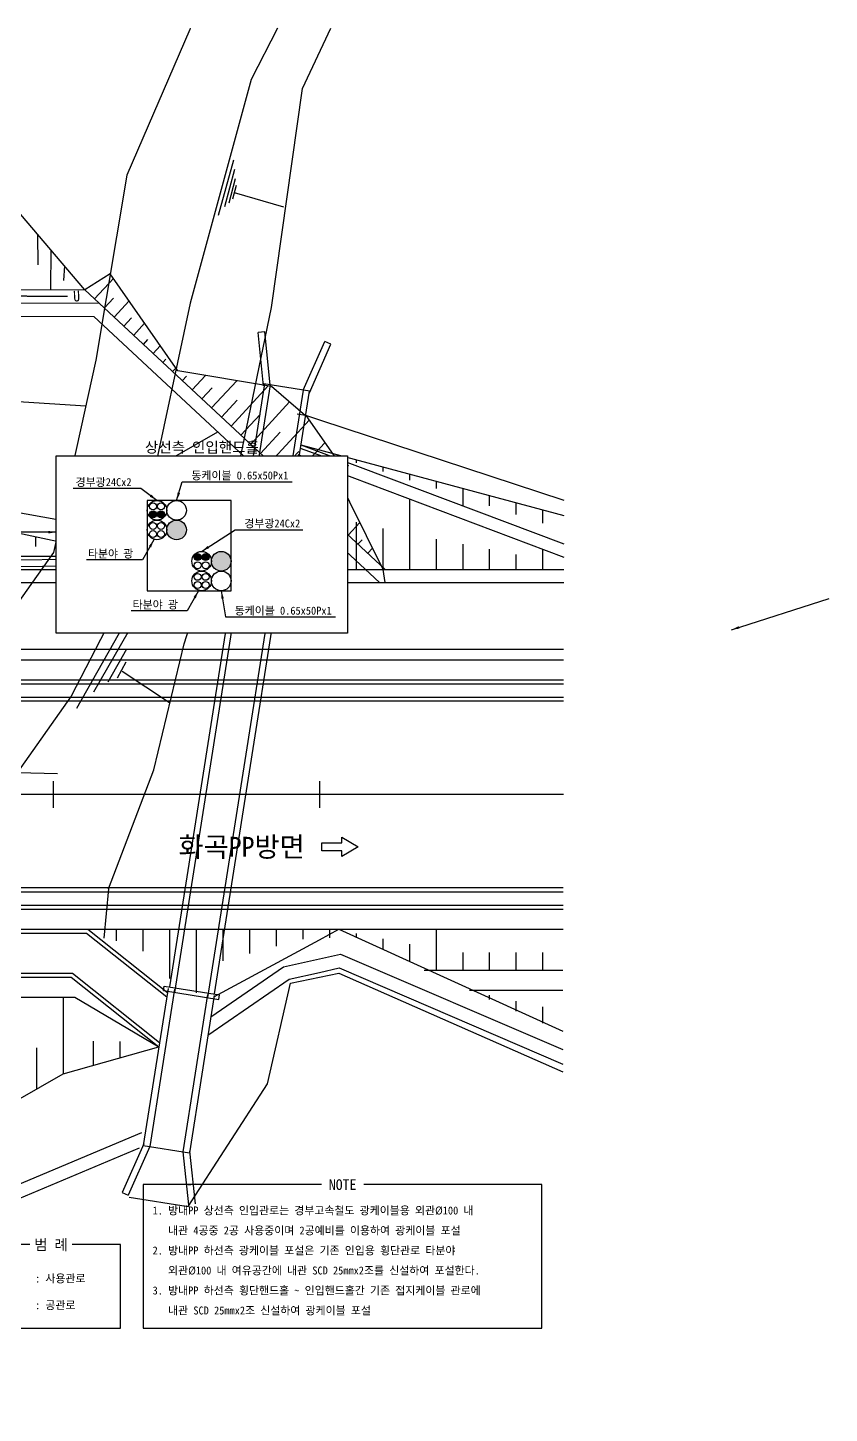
# Model space of a CAD drawing. Extents: x -284476 to -284091, y 156275 to 156450.
# Drawn here: x -284151.2 to -284091.1, y 156319.8 to 156423.7 of the extents above; entities that cross this region are included whole.
import ezdxf
from ezdxf.enums import TextEntityAlignment as Align

# ---------------------------------------------------------------- set-up
doc = ezdxf.new("R2010")
doc.units = 0
doc.header["$MEASUREMENT"] = 0
for name, color, linetype in [('TX-LINE', 2, 'CONTINUOUS'), ('TZ-BASE', 253, 'CONTINUOUS'), ('TZ-DIMS', 1, 'CONTINUOUS'), ('TZ-LINE', 7, 'CONTINUOUS'), ('TZ-TEX2', 3, 'CONTINUOUS'), ('TZ-TEXT', 6, 'CONTINUOUS')]:
    doc.layers.add(name, color=color, linetype=linetype)
doc.styles.get("Standard").update_dxf_attribs({"font": 'GulimChe.ttf'})
doc.dimstyles.new('D200', dxfattribs={"dimscale": 0.2, "dimtxt": 3, "dimasz": 3, "dimexe": 0.5, "dimexo": 0.5, "dimgap": 0.5, "dimtad": 1, "dimdec": 0, "dimzin": 1, "dimdsep": 46, "dimlunit": 6, "dimtxsty": 'Standard', "dimcen": 1, "dimclrd": 1, "dimclre": 1, "dimclrt": 3, "dimadec": 0, "dimazin": 0, "dimtfac": 1, "dimtdec": 0, "dimtix": 1, "dimtmove": 2, "dimatfit": 3, "dimfxl": 0, "dimtvp": 2, "dimlwd": -1, "dimlwe": -1, "dimarcsym": 0})
doc.dimstyles.new('지시선200', dxfattribs={"dimscale": 0.2, "dimtxt": 3, "dimasz": 3, "dimexe": 0.5, "dimexo": 0.5, "dimgap": 0.5, "dimtad": 1, "dimdec": 0, "dimzin": 1, "dimdsep": 46, "dimlunit": 6, "dimtxsty": 'Standard', "dimcen": 1, "dimclrd": 6, "dimclre": 6, "dimclrt": 3, "dimadec": 0, "dimazin": 0, "dimtfac": 1, "dimtdec": 0, "dimtix": 1, "dimtmove": 2, "dimatfit": 3, "dimfxl": 0, "dimtvp": 2, "dimlwd": -1, "dimlwe": -1, "dimarcsym": 0})

msp = doc.modelspace()

# ---------------------------------------------------------------- linework, layer by layer
at = {"layer": 'TZ-BASE'}
for p, q in [((-284146.92, 156404.01, -7842.38), (-284153.48, 156411.68, -7842.38)), ((-284145.02, 156405.2, -7842.38), (-284146.92, 156404.01, -7842.38)), ((-284139.95, 156397.93, -7842.38), (-284145.02, 156405.2, -7842.38)), ((-284183.31, 156404.08, -7842.38), (-284146.92, 156404.01, -7842.38)), ((-284146.92, 156404.01, -7842.38), (-284124.4, 156383.04, -7842.38)), ((-284184.32, 156403.08, -7842.38), (-284145.85, 156403.01, -7842.38)), ((-284153.28, 156402.03, -7842.38), (-284146.24, 156402.01, -7842.38)), ((-284146.24, 156402.01, -7842.38), (-284124.82, 156382.06, -7842.38)), ((-284132.91, 156396.76, -7842.38), (-284139.95, 156397.93, -7842.38)), ((-284130.19, 156394.42, -7842.38), (-284132.91, 156396.76, -7842.38)), ((-284128.04, 156391.33, -7842.38), (-284130.19, 156394.42, -7842.38)), ((-284130.77, 156392.14, -7842.38), (-284127.14, 156390.83, -7842.38)), ((-284130.94, 156391.67, -7842.38), (-284127.31, 156390.36, -7842.38)), ((-284128.3, 156390.62, -7842.38), (-284128.04, 156391.33, -7842.38)), ((-284126.55, 156391.03, -7842.38), (-284126.55, 156391.26, -7842.38)), ((-284143.57, 156383.85, -7842.38), (-284134.69, 156389.84, -7842.38)), ((-284124.55, 156383.04, -7842.38), (-284128.3, 156390.62, -7842.38)), ((-284124.55, 156390.38, -7842.38), (-284124.55, 156390.72, -7842.38)), ((-284122.55, 156389.74, -7842.38), (-284122.55, 156390.18, -7842.38)), ((-284168.67, 156389.31, -7842.38), (-284143.74, 156384.04, -7842.38)), ((-284143.42, 156383.35, -7842.38), (-284134.41, 156389.42, -7842.38)), ((-284120.55, 156389.1, -7842.38), (-284120.55, 156389.65, -7842.38)), ((-284118.55, 156387.8, -7842.38), (-284118.55, 156389.11, -7842.38)), ((-284122.55, 156383.04, -7842.38), (-284122.55, 156388.32, -7842.38)), ((-284116.55, 156387.81, -7842.38), (-284116.55, 156388.58, -7842.38)), ((-284114.55, 156387.17, -7842.38), (-284114.55, 156388.04, -7842.38)), ((-284130.55, 156383.04, -7842.38), (-284130.55, 156387.5, -7842.38)), ((-284128.55, 156383.04, -7842.38), (-284128.55, 156387.04, -7842.38)), ((-284112.55, 156386.52, -7842.38), (-284112.55, 156387.5, -7842.38)), ((-284126.55, 156383.04, -7842.38), (-284126.55, 156386.58, -7842.38)), ((-284124.55, 156383.04, -7842.38), (-284124.55, 156386.11, -7842.38)), ((-284150.59, 156384.76, -7842.38), (-284150.59, 156385.49, -7842.38)), ((-284148.55, 156385.06, -7842.38), (-284148.55, 156384.04, -7842.38)), ((-284146.79, 156384.36, -7842.38), (-284146.79, 156384.68, -7842.38)), ((-284120.55, 156383.04, -7842.38), (-284120.55, 156385.3, -7842.38)), ((-284118.55, 156383.04, -7842.38), (-284118.55, 156384.93, -7842.38)), ((-284152.33, 156383.77, -7842.38), (-284143.57, 156383.85, -7842.38)), ((-284144.79, 156384.14, -7842.38), (-284144.79, 156384.26, -7842.38)), ((-284116.55, 156383.04, -7842.38), (-284116.55, 156384.55, -7842.38)), ((-284114.55, 156383.04, -7842.38), (-284114.55, 156384.17, -7842.38)), ((-284112.55, 156383.04, -7842.38), (-284112.55, 156384.55, -7842.38)), ((-284152.33, 156383.27, -7842.38), (-284143.42, 156383.35, -7842.38)), ((-284143.5, 156383.04, -7842.38), (-284129.31, 156383.04, -7842.38)), ((-284142.79, 156383.04, -7842.38), (-284142.79, 156383.4, -7842.38)), ((-284134.79, 156383.04, -7842.38), (-284134.79, 156383.04, -7842.38)), ((-284132.79, 156383.04, -7842.38), (-284132.79, 156383.04, -7842.38)), ((-284129.31, 156383.04, -7842.38), (-284110.99, 156383.04, -7842.38)), ((-284124.38, 156382.06, -7842.38), (-284124.55, 156383.04, -7842.38)), ((-284228.55, 156382.06, -7842.38), (-284129.31, 156382.06, -7842.38)), ((-284153.15, 156382.06, -7842.38), (-284124.38, 156382.06, -7842.38)), ((-284129.31, 156382.06, -7842.38), (-284110.99, 156382.06, -7842.38)), ((-284149.31, 156367.15, -7842.38), (-284149.31, 156365.15, -7842.38)), ((-284129.31, 156367.15, -7842.38), (-284129.31, 156365.15, -7842.38)), ((-284129.31, 156367.15, -7842.38), (-284129.31, 156365.15, -7842.38)), ((-284129.31, 156366.15, -7842.38), (-284270.02, 156366.15, -7842.38)), ((-284111.02, 156366.15, -7842.38), (-284129.31, 156366.15, -7842.38)), ((-284144.55, 156355.19, -7842.38), (-284144.55, 156356.05, -7842.38)), ((-284142.55, 156354.4, -7842.38), (-284142.55, 156356.05, -7842.38)), ((-284140.55, 156352.35, -7842.38), (-284140.55, 156356.05, -7842.38)), ((-284138.55, 156351.29, -7842.38), (-284138.55, 156356.05, -7842.38)), ((-284136.55, 156353.69, -7842.38), (-284136.55, 156356.05, -7842.38)), ((-284134.55, 156354.23, -7842.38), (-284134.55, 156356.05, -7842.38)), ((-284132.55, 156354.78, -7842.38), (-284132.55, 156356.05, -7842.38)), ((-284130.55, 156355.32, -7842.38), (-284130.55, 156356.05, -7842.38)), ((-284129.31, 156355.26, -7842.38), (-284127.86, 156356.05, -7842.38)), ((-284128.55, 156355.42, -7842.38), (-284128.55, 156356.05, -7842.38)), ((-284126.55, 156355.42, -7842.38), (-284126.55, 156355.74, -7842.38)), ((-284120.55, 156352.95, -7842.38), (-284120.55, 156356.05, -7842.38)), ((-284137.24, 156350.98, -7842.38), (-284129.31, 156355.26, -7842.38)), ((-284124.55, 156354.54, -7842.38), (-284124.55, 156355.33, -7842.38)), ((-284122.55, 156353.66, -7842.38), (-284122.55, 156354.93, -7842.38)), ((-284118.55, 156352.95, -7842.38), (-284118.55, 156354.3, -7842.38)), ((-284116.55, 156352.95, -7842.38), (-284116.55, 156354.3, -7842.38)), ((-284114.55, 156352.95, -7842.38), (-284114.55, 156354.3, -7842.38)), ((-284112.55, 156352.95, -7842.38), (-284112.55, 156354.3, -7842.38)), ((-284148.55, 156350.95, -7842.38), (-284148.55, 156345.2, -7842.38)), ((-284116.55, 156350.78, -7842.38), (-284116.55, 156351.11, -7842.38)), ((-284114.55, 156349.9, -7842.38), (-284114.55, 156350.67, -7842.38)), ((-284112.55, 156349.01, -7842.38), (-284112.55, 156350.23, -7842.38)), ((-284148.55, 156345.2, -7842.38), (-284141.37, 156347.23, -7842.38)), ((-284146.29, 156347.65, -7842.38), (-284146.29, 156345.84, -7842.38)), ((-284144.3, 156347.64, -7842.38), (-284144.3, 156346.4, -7842.38)), ((-284150.55, 156347.16, -7842.38), (-284150.55, 156344.06, -7842.38)), ((-284168.55, 156333.79, -7842.38), (-284148.55, 156345.2, -7842.38))]:
    msp.add_line(p, q, dxfattribs=at)
at = {"layer": 'TZ-BASE', "ltscale": 2.5}
for p, q in [((-284133.43, 156400.85, -7842.38), (-284133.92, 156400.8, -7842.38)), ((-284128.46, 156399.93, -7842.38), (-284128.91, 156400.14, -7842.38)), ((-284133.45, 156396.95, -7842.38), (-284140.58, 156351.73, -7842.38)), ((-284130.09, 156396.42, -7842.38), (-284137.22, 156351.2, -7842.38)), ((-284130.05, 156396.4, -7842.38), (-284133.5, 156396.95, -7842.38)), ((-284141.03, 156351.45, -7842.38), (-284140.97, 156351.79, -7842.38)), ((-284141.03, 156351.45, -7842.38), (-284136.88, 156350.79, -7842.38)), ((-284140.97, 156351.79, -7842.38), (-284136.82, 156351.14, -7842.38)), ((-284136.88, 156350.79, -7842.38), (-284136.82, 156351.14, -7842.38)), ((-284142.54, 156339.84, -7842.38), (-284139.08, 156339.29, -7842.38)), ((-284139.15, 156336.89, -7842.38), (-284138.65, 156336.95, -7842.38)), ((-284144.12, 156336.31, -7842.38), (-284143.67, 156336.11, -7842.38))]:
    msp.add_line(p, q, dxfattribs=at)
at = {"layer": 'TZ-BASE', "elevation": -7842.38}
for points in [[(-284132.46, 156423.62), (-284134.44, 156419.77), (-284139.02, 156403.01), (-284141.96, 156389.3), (-284143.93, 156381.31), (-284147.96, 156373.53), (-284152.02, 156367.77), (-284157.97, 156363.36), (-284165.14, 156362.47), (-284185.16, 156352.05), (-284197.44, 156347.26), (-284199.93, 156344.41), (-284192.08, 156344.86), (-284183.05, 156347.26), (-284171.82, 156352.98), (-284164.51, 156357.39), (-284162.64, 156358.34), (-284157.29, 156359.11), (-284156.76, 156359), (-284154.67, 156356.6), (-284153.24, 156355.31)], [(-284139.01, 156423.64), (-284139.05, 156423.54), (-284143.78, 156412.61), (-284146.1, 156398.73), (-284149.28, 156384.31), (-284153.31, 156378.67), (-284157.39, 156375.29), (-284164.61, 156375.13), (-284174.69, 156376.25), (-284179.04, 156380.35), (-284173.74, 156378.14), (-284157.79, 156377.09), (-284154.03, 156382.14), (-284153.52, 156389.69), (-284153.45, 156423.67)], [(-284145.15, 156359.08), (-284141.74, 156368), (-284139.47, 156377.46), (-284135.71, 156389.13), (-284132.92, 156402.68), (-284130.6, 156419.1), (-284128.47, 156423.62)], [(-284135.77, 156413.74), (-284136.93, 156409.58)], [(-284135.69, 156413.03), (-284136.45, 156410.22)], [(-284135.65, 156412.32), (-284136.13, 156410.5)], [(-284135.56, 156411.83), (-284135.84, 156410.8)], [(-284135.71, 156411.3), (-284132.03, 156410.24)], [(-284248.55, 156403.25), (-284228.55, 156407.59), (-284208.55, 156388.87), (-284188.55, 156391.4), (-284168.55, 156390.31), (-284148.55, 156386.72)], [(-284248.55, 156403.25), (-284228.55, 156407.59), (-284208.55, 156388.87), (-284188.55, 156391.4), (-284168.55, 156390.31), (-284148.55, 156386.72)], [(-284133.01, 156396.88), (-284140.19, 156351.31)], [(-284130.54, 156396.49), (-284137.72, 156350.93)], [(-284152.29, 156395.66), (-284146.86, 156395.3)], [(-284131, 156394.71), (-284130.37, 156394.61), (-284130.37, 156394.61), (-284129.31, 156394.27)], [(-284129.31, 156394.27), (-284110.98, 156388.23)], [(-284129.31, 156394.27), (-284110.98, 156388.23)], [(-284148.55, 156386.72), (-284136.95, 156393.36)], [(-284130.73, 156392.38), (-284110.99, 156384.96)], [(-284130.73, 156392.38), (-284110.98, 156387.08)], [(-284130.87, 156391.47), (-284110.99, 156383.96)], [(-284227.55, 156385.05), (-284188.55, 156384.08), (-284168.55, 156384.04), (-284143.74, 156384.04), (-284134.5, 156390.27)], [(-284143.5, 156383.04), (-284134.72, 156388.92)], [(-284227.55, 156384.05), (-284188.56, 156383.08), (-284168.55, 156383.04), (-284143.5, 156383.04)], [(-284152.34, 156382.06), (-284124.82, 156382.06)], [(-284143.6, 156379.59), (-284147.56, 156372.61)], [(-284143.69, 156378.31), (-284146.27, 156373.83)], [(-284228.55, 156377.06), (-284129.31, 156377.06)], [(-284143.81, 156377.07), (-284145.19, 156374.58)], [(-284129.31, 156377.06), (-284111, 156377.06)], [(-284269.3, 156376.25), (-284247.86, 156376.25), (-284227.86, 156376.25), (-284207.86, 156376.25), (-284187.86, 156376.25), (-284167.86, 156376.25), (-284147.86, 156376.25), (-284129.31, 156376.25)], [(-284143.85, 156376.09), (-284144.51, 156374.88)], [(-284144.12, 156375.4), (-284140.56, 156373.06)], [(-284129.31, 156376.25), (-284127.86, 156376.25), (-284111, 156376.25)], [(-284269.3, 156374.75), (-284129.31, 156374.75)], [(-284269.3, 156374.45), (-284129.31, 156374.45)], [(-284129.31, 156374.75), (-284111.01, 156374.75)], [(-284129.31, 156374.45), (-284111.01, 156374.45)], [(-284269.3, 156373.45), (-284129.31, 156373.45)], [(-284129.31, 156373.15), (-284269.3, 156373.15)], [(-284129.31, 156373.45), (-284111.01, 156373.45)], [(-284111.01, 156373.15), (-284129.31, 156373.15)], [(-284148.98, 156367.7), (-284154.98, 156367.87)], [(-284129.31, 156359.15), (-284269.3, 156359.15)], [(-284269.3, 156358.85), (-284129.31, 156358.85)], [(-284145.15, 156359.08), (-284145.49, 156355.39)], [(-284111.04, 156359.15), (-284129.31, 156359.15)], [(-284129.31, 156358.85), (-284111.04, 156358.85)], [(-284269.3, 156357.85), (-284129.31, 156357.85)], [(-284129.31, 156357.85), (-284111.04, 156357.85)], [(-284269.3, 156357.55), (-284129.31, 156357.55)], [(-284129.31, 156357.55), (-284111.04, 156357.55)], [(-284269.3, 156356.05), (-284247.86, 156356.05), (-284227.86, 156356.05), (-284207.86, 156356.05), (-284187.86, 156356.05), (-284167.86, 156356.05), (-284147.86, 156356.05), (-284129.31, 156356.05)], [(-284129.31, 156356.05), (-284127.86, 156356.05), (-284111.04, 156356.05)], [(-284127.86, 156356.05), (-284111.06, 156348.4)], [(-284137.47, 156349.48), (-284132.01, 156353.23), (-284129.31, 156353.84)], [(-284129.31, 156353.84), (-284127.75, 156354.19), (-284111.06, 156347.03)], [(-284143.59, 156335.95), (-284139.16, 156335.26), (-284133.23, 156344.45), (-284131.49, 156352), (-284129.31, 156352.46)], [(-284143.59, 156335.95), (-284139.16, 156335.26), (-284133.23, 156344.45), (-284131.49, 156352), (-284129.31, 156352.46)], [(-284137.69, 156348.12), (-284131.6, 156352.3), (-284129.31, 156352.82)], [(-284129.31, 156352.82), (-284127.85, 156353.15), (-284111.06, 156345.94)], [(-284129.31, 156352.46), (-284127.86, 156352.77), (-284111.07, 156345.36)], [(-284129.31, 156352.46), (-284127.86, 156352.77), (-284111.07, 156345.36)], [(-284111.05, 156352.95), (-284121.47, 156352.95)], [(-284111.05, 156351.45), (-284118.07, 156351.45)], [(-284197.07, 156319.75), (-284189.41, 156327.13), (-284168.77, 156329.84), (-284142.64, 156340.81)], [(-284195.63, 156319.75), (-284188.95, 156326.18), (-284168.51, 156328.86), (-284142.82, 156339.65)]]:
    msp.add_lwpolyline(points, dxfattribs=at)
at = {"layer": 'TZ-BASE', "elevation": -7842.38, "flags": 128}
for points in [[(-284150.47, 156408.16), (-284150.44, 156405.88)], [(-284149.48, 156407.01), (-284149.49, 156404.02)], [(-284148.46, 156405.81), (-284148.52, 156404.71)], [(-284146.19, 156403.33), (-284144.78, 156404.86)], [(-284145.46, 156402.65), (-284144.77, 156403.38)], [(-284144.73, 156401.97), (-284143.61, 156403.18)], [(-284143.99, 156401.29), (-284143.42, 156401.9)], [(-284143.26, 156400.61), (-284142.44, 156401.5)], [(-284142.53, 156399.92), (-284142.19, 156400.29)], [(-284141.8, 156399.24), (-284141.27, 156399.82)], [(-284141.07, 156398.56), (-284140.84, 156398.81)], [(-284140.34, 156397.88), (-284140.1, 156398.14)], [(-284139.6, 156397.2), (-284139.3, 156397.53)], [(-284138.87, 156396.52), (-284137.88, 156397.59)], [(-284137.41, 156395.15), (-284135.52, 156397.19)], [(-284138.14, 156395.83), (-284137.38, 156396.65)], [(-284135.95, 156393.79), (-284133.17, 156396.8)], [(-284136.68, 156394.47), (-284135.5, 156395.73)], [(-284134.48, 156392.43), (-284131.56, 156395.6)], [(-284135.21, 156393.11), (-284133.76, 156394.67)], [(-284133.02, 156391.06), (-284130.07, 156394.26)], [(-284133.75, 156391.74), (-284132.27, 156393.34)], [(-284132.29, 156390.38), (-284130.88, 156391.89)], [(-284131.56, 156389.7), (-284128.9, 156392.57)], [(-284130.82, 156389.02), (-284129.57, 156390.37)], [(-284130.09, 156388.34), (-284128.19, 156390.4)], [(-284129.36, 156387.66), (-284128.53, 156388.54)], [(-284128.63, 156386.97), (-284127.24, 156388.48)], [(-284127.9, 156386.29), (-284127.33, 156386.9)], [(-284127.16, 156385.61), (-284126.29, 156386.56)], [(-284126.43, 156384.93), (-284126.12, 156385.26)], [(-284125.7, 156384.25), (-284125.34, 156384.64)]]:
    msp.add_lwpolyline(points, dxfattribs=at)
at = {"layer": 'TZ-BASE', "const_width": 0.1, "elevation": -7842.38}
msp.add_lwpolyline([(-284148.22, 156403.52), (-284155.46, 156403.55), (-284154.37, 156403.37)], dxfattribs=at)
at = {"layer": 'TZ-BASE', "ltscale": 2.5, "elevation": -7842.38}
for points in [[(-284133.51, 156396.82), (-284133.92, 156400.8)], [(-284133.01, 156396.88), (-284133.43, 156400.85)], [(-284130.54, 156396.48), (-284128.91, 156400.14)], [(-284130.08, 156396.28), (-284128.46, 156399.93)], [(-284239.11, 156356.05), (-284146.69, 156356.05), (-284140.73, 156351.32)], [(-284239.02, 156355.75), (-284146.8, 156355.75), (-284140.78, 156350.98)], [(-284245.93, 156347.33), (-284238.08, 156352.75), (-284147.84, 156352.75), (-284141.32, 156347.57)], [(-284245.76, 156347.08), (-284237.99, 156352.45), (-284147.95, 156352.45), (-284141.37, 156347.23)], [(-284140.19, 156351.55), (-284142.04, 156339.76)], [(-284140.68, 156351.62), (-284140.9, 156350.2)], [(-284241.35, 156348.3), (-284237.52, 156350.95), (-284147.67, 156350.95), (-284141.37, 156347.23)], [(-284137.72, 156351.16), (-284139.57, 156339.37)], [(-284137.22, 156351.08), (-284139.08, 156339.29)], [(-284140.9, 156350.2), (-284142.54, 156339.84)], [(-284142.5, 156339.96), (-284144.12, 156336.31)], [(-284142.04, 156339.76), (-284143.67, 156336.11)], [(-284139.57, 156339.37), (-284139.15, 156335.39)], [(-284139.08, 156339.42), (-284138.65, 156335.45)]]:
    msp.add_lwpolyline(points, dxfattribs=at)
at = {"layer": 'TZ-BASE', "elevation": -7842.38}
msp.add_lwpolyline([(-284127.65, 156362.96), (-284126.41, 156362.24), (-284127.65, 156361.52), (-284127.65, 156361.94), (-284129.15, 156361.94), (-284129.15, 156362.54), (-284127.65, 156362.54)], close=True, dxfattribs=at)
at = {"layer": 'TZ-LINE', "ltscale": 2, "elevation": -7700.17}
for points in [[(-284129.17, 156336.9), (-284142.54, 156336.9), (-284142.54, 156326.13), (-284112.63, 156326.13), (-284112.63, 156336.9), (-284126, 156336.9)], [(-284151.05, 156332.4), (-284155.17, 156332.4), (-284155.17, 156326.13), (-284144.26, 156326.13), (-284144.26, 156332.4), (-284147.88, 156332.4)]]:
    msp.add_lwpolyline(points, dxfattribs=at)

# ---------------------------------------------------------------- texts
at = {"layer": 'TZ-BASE', "text_generation_flag": 2}
msp.add_text('U', height=0.8, rotation=2.703, dxfattribs=at).set_placement((-284147.52, 156403.14, -8239.07), align=Align.CENTER)
at = {"layer": 'TZ-BASE'}
msp.add_text('화곡PP방면', height=1.5, rotation=0, dxfattribs=at).set_placement((-284135.16, 156362.25, -7842.38), align=Align.MIDDLE)
at = {"layer": 'TZ-TEX2'}
for s, p in [('NOTE', (-284127.58, 156336.9, -7700.17)), ('범 례', (-284149.46, 156332.4, -7700.17))]:
    msp.add_text(s, height=0.8, dxfattribs=at).set_placement(p, align=Align.MIDDLE)
for s, p in [('1. 방내PP 상선측 인입관로는 경부고속철도 광케이블용 외관Ø100 내', (-284141.84, 156334.96, -7700.17)), ('   내관 4공중 2공 사용중이며 2공예비를 이용하여 광케이블 포설', (-284141.84, 156333.46, -7700.17)), ('2. 방내PP 하선측 광케이블 포설은 기존 인입용 횡단관로 타분야', (-284141.84, 156331.96, -7700.17)), ('   외관Ø100 내 여유공간에 내관 SCD 25mmx2조를 신설하여 포설한다.', (-284141.84, 156330.46, -7700.17)), (': 사용관로', (-284150.66, 156329.86, -7700.17)), ('3. 방내PP 하선측 횡단핸드홀 ~ 인입핸드홀간 기존 접지케이블 관로에', (-284141.84, 156328.96, -7700.17)), (': 공관로', (-284150.66, 156327.86, -7700.17)), ('   내관 SCD 25mmx2조 신설하여 광케이블 포설', (-284141.84, 156327.46, -7700.17))]:
    msp.add_text(s, height=0.6, dxfattribs=at).set_placement(p, align=Align.MIDDLE_LEFT)

# ---------------------------------------------------------------- leaders
at = {"layer": 'TZ-TEXT'}
msp.add_leader([(-284098.41, 156378.51), (-284091.07, 156380.85)], dimstyle='지시선200', dxfattribs=at)

# ---------------------------------------------------------------- next in the draw order: wipeouts: each hides what was drawn before it
msp.add_wipeout([(-284149.07, 156391.55), (-284149.07, 156378.27), (-284127.21, 156378.27), (-284127.21, 156391.55)]).translate(0, 0, -7842.38).dxf.layer = 'TX-LINE'

# ---------------------------------------------------------------- next in the draw order: hatches: boundary and pattern name
at = {"layer": 'TZ-LINE'}
h = msp.add_hatch(color=256, dxfattribs=at)
h.dxf.hatch_style = 1
h.paths.add_polyline_path([(-284142.07, 156387.17, 1), (-284141.55, 156387.17, 1)])
h = msp.add_hatch(color=256, dxfattribs=at)
h.dxf.hatch_style = 1
h.paths.add_polyline_path([(-284140.95, 156387.17, -1), (-284141.47, 156387.17, -1)])
h = msp.add_hatch(color=256, dxfattribs=at)
h.dxf.hatch_style = 1
h.paths.add_polyline_path([(-284139.3, 156386, 1), (-284140.77, 156386, 1)])
h = msp.add_hatch(color=256, dxfattribs=at)
h.dxf.hatch_style = 1
h.paths.add_polyline_path([(-284138.72, 156383.96, -1), (-284138.2, 156383.96, -1)])
h = msp.add_hatch(color=256, dxfattribs=at)
h.dxf.hatch_style = 1
h.paths.add_polyline_path([(-284137.6, 156383.96, 1), (-284138.12, 156383.96, 1)])
h = msp.add_hatch(color=256, dxfattribs=at)
h.dxf.hatch_style = 1
h.paths.add_polyline_path([(-284137.42, 156383.65, 1), (-284135.95, 156383.65, 1)])

# ---------------------------------------------------------------- next in the draw order: linework, layer by layer
at = {"layer": 'TZ-LINE', "elevation": -7842.38}
msp.add_lwpolyline([(-284142.25, 156381.44), (-284135.95, 156381.44), (-284135.95, 156388.21), (-284142.25, 156388.21)], close=True, dxfattribs=at)
at = {"layer": 'TZ-LINE', "ltscale": 2}
for centre, radius in [((-284141.51, 156387.47, -7842.38), 0.737), ((-284141.81, 156387.77, -7842.38), 0.259), ((-284141.21, 156387.77, -7842.38), 0.259), ((-284140.04, 156387.47, -7842.38), 0.737), ((-284141.51, 156386, -7842.38), 0.737), ((-284141.81, 156387.17, -7842.38), 0.259), ((-284141.21, 156387.17, -7842.38), 0.259), ((-284140.04, 156386, -7842.38), 0.737), ((-284141.81, 156386.3, -7842.38), 0.259), ((-284141.81, 156385.69, -7842.38), 0.259), ((-284141.21, 156386.3, -7842.38), 0.259), ((-284141.21, 156385.69, -7842.38), 0.259), ((-284138.16, 156383.65, -7842.38), 0.737), ((-284138.46, 156383.96, -7842.38), 0.259), ((-284138.46, 156383.35, -7842.38), 0.259), ((-284137.86, 156383.96, -7842.38), 0.259), ((-284137.86, 156383.35, -7842.38), 0.259), ((-284136.69, 156383.65, -7842.38), 0.737), ((-284138.16, 156382.18, -7842.38), 0.737), ((-284138.46, 156382.48, -7842.38), 0.259), ((-284137.86, 156382.48, -7842.38), 0.259), ((-284136.69, 156382.18, -7842.38), 0.737), ((-284138.46, 156381.87, -7842.38), 0.259), ((-284137.86, 156381.87, -7842.38), 0.259)]:
    msp.add_circle(centre, radius, dxfattribs=at)
at = {"layer": 'TZ-TEXT', "elevation": -7842.38}
msp.add_lwpolyline([(-284149.07, 156391.55), (-284127.21, 156391.55), (-284127.21, 156378.27), (-284149.07, 156378.27)], close=True, dxfattribs=at)

# ---------------------------------------------------------------- next in the draw order: texts
at = {"layer": 'TZ-DIMS', "char_height": 0.6}
for s, insert, attachment_point in [('경부광24Cx2', (-284143.42, 156389.22, -7842.38), 9), ('동케이블 0.65x50Px1', (-284138.93, 156389.72, -7842.38), 7), ('경부광24Cx2', (-284134.96, 156386.12, -7842.38), 7), ('타분야 광', (-284143.29, 156383.85, -7842.38), 9), ('타분야 광', (-284139.94, 156380.03, -7842.38), 9), ('동케이블 0.65x50Px1', (-284135.68, 156379.58, -7842.38), 7)]:
    msp.add_mtext(s, dxfattribs=dict(at, insert=insert, attachment_point=attachment_point))
at = {"layer": 'TZ-TEX2'}
msp.add_text('상선측 인입핸드홀', height=0.8, dxfattribs=at).set_placement((-284138.14, 156392.22, -7842.38), align=Align.MIDDLE)

# ---------------------------------------------------------------- next in the draw order: leaders
at = {"layer": 'TZ-DIMS', "annotation_type": 0, "has_hookline": 1}
for points, hookline_direction, text_width in [([(-284141.51, 156388.21, -7842.38), (-284142.73, 156389.12, -7842.38), (-284143.32, 156389.12, -7842.38)], 1, 4.39), ([(-284140.04, 156388.21, -7842.38), (-284139.62, 156389.62, -7842.38), (-284139.03, 156389.62, -7842.38)], 0, 7.56), ([(-284138.16, 156384.39, -7842.38), (-284135.65, 156386.02, -7842.38), (-284135.06, 156386.02, -7842.38)], 0, 4.39), ([(-284141.74, 156385.26, -7842.38), (-284142.6, 156383.75, -7842.38), (-284143.19, 156383.75, -7842.38)], 1, 3.5), ([(-284138.39, 156381.44, -7842.38), (-284139.25, 156379.93, -7842.38), (-284139.84, 156379.93, -7842.38)], 1, 3.5), ([(-284136.69, 156381.44, -7842.38), (-284136.37, 156379.48, -7842.38), (-284135.78, 156379.48, -7842.38)], 0, 7.56)]:
    msp.add_leader(points, dimstyle='D200', dxfattribs=dict(at, hookline_direction=hookline_direction, text_width=text_width))
at = {"layer": 'TZ-TEXT'}
msp.add_leader([(-284149.07, 156385.83, -7842.61), (-284159.64, 156385.83, -7842.61)], dimstyle='지시선200', dxfattribs=at)

doc.saveas('drawing.dxf')
